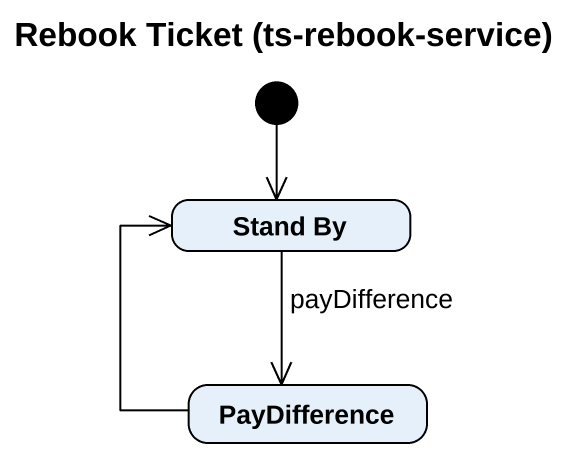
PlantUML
@startuml
title Rebook Ticket (ts-rebook-service)
hide empty description
state "Stand By" as Stand_By
state PayDifference
[*] --> Stand_By
Stand_By --> PayDifference : payDifference
PayDifference -up-> Stand_By
@enduml
